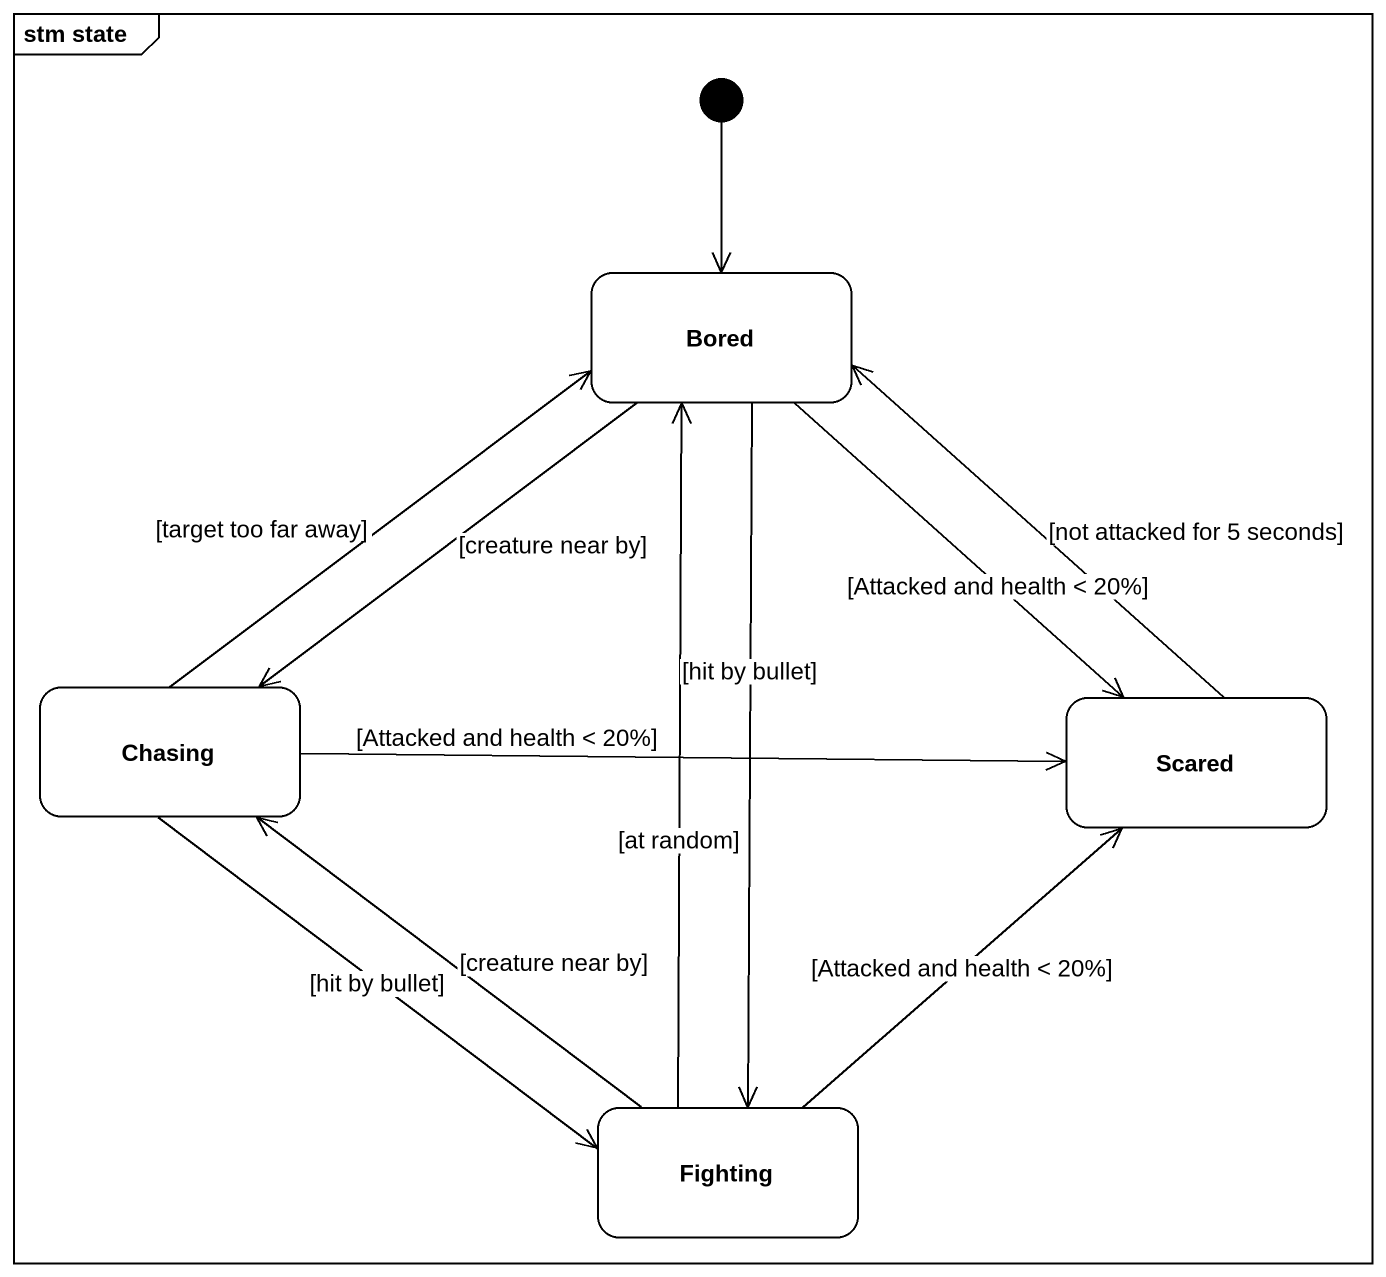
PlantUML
@startuml
mainframe stm state
hide empty description
state Bored
state Chasing
state Scared
state Fighting
[*] --> Bored
Bored --> Chasing : [creature near by]
Bored --> Scared : [Attacked and health < 20%]
Bored --> Fighting : [hit by bullet]
Chasing -up-> Bored : [target too far away]
Chasing -right-> Scared : [Attacked and health < 20%]
Chasing --> Fighting : [hit by bullet]
Scared -up-> Bored : [not attacked for 5 seconds]
Fighting -up-> Bored : [at random]
Fighting -up-> Chasing : [creature near by]
Fighting -up-> Scared : [Attacked and health < 20%]
@enduml
